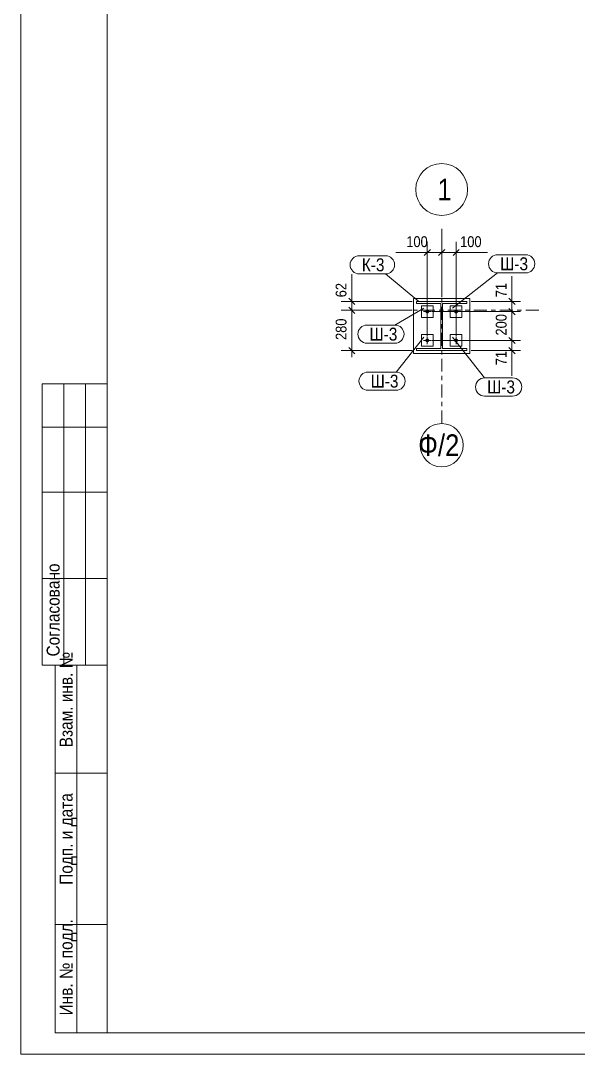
# Model space of a CAD drawing. Header units: millimetres. Extents: x -74 to 1115, y -586 to 256.
# Drawn here: x -74.1 to 54.9, y -585.5 to -346.4 of the extents above; entities that cross this region are included whole.
import ezdxf

# ---------------------------------------------------------------- set-up
doc = ezdxf.new("R2010")
doc.units = ezdxf.units.MM
doc.linetypes.add('XKITLINE00', pattern=[0])
doc.linetypes.add('XKITLINE03', pattern=[6, 3, -1, 1, -1])
for name, color, linetype, lineweight in [('Bolt', 7, 'Continuous', 0), ('DrawingSheet', 5, 'Continuous', 0), ('OtherObjectType', 1, 'Continuous', 0), ('Part', 2, 'Continuous', 0), ('PartMark', 3, 'Continuous', 0), ('S-GRID', 1, 'Continuous', 0), ('Z-DIMENSIONS', 1, 'Continuous', 0)]:
    doc.layers.add(name, color=color, linetype=linetype, lineweight=lineweight)
doc.styles.add('GOST type A', font='ARIAL.TTF')

msp = doc.modelspace()

# ---------------------------------------------------------------- hatches: boundary and pattern name
at = {"layer": 'Bolt'}
for points in [[(19.93, -414.14), (19.91, -414.14), (19.88, -414.14), (19.86, -414.13), (19.84, -414.13), (19.82, -414.12), (19.8, -414.12), (19.78, -414.11), (19.76, -414.1), (19.74, -414.09), (19.73, -414.08), (19.71, -414.07), (19.69, -414.06), (19.67, -414.04), (19.66, -414.03), (19.64, -414.02), (19.63, -414), (19.61, -413.98), (19.6, -413.97), (19.59, -413.95), (19.58, -413.93), (19.57, -413.91), (19.56, -413.89), (19.55, -413.87), (19.54, -413.86), (19.53, -413.83), (19.53, -413.81), (19.52, -413.79), (19.52, -413.77), (19.52, -413.75), (19.52, -413.73), (19.51, -413.71), (19.52, -413.69), (19.52, -413.67), (19.52, -413.65), (19.52, -413.62), (19.53, -413.6), (19.53, -413.58), (19.54, -413.56), (19.55, -413.54), (19.56, -413.52), (19.57, -413.5), (19.58, -413.49), (19.59, -413.47), (19.6, -413.45), (19.61, -413.43), (19.63, -413.42), (19.64, -413.4), (19.66, -413.39), (19.67, -413.37), (19.69, -413.36), (19.71, -413.35), (19.73, -413.34), (19.74, -413.33), (19.76, -413.32), (19.78, -413.31), (19.8, -413.3), (19.82, -413.29), (19.84, -413.29), (19.86, -413.28), (19.88, -413.28), (19.91, -413.28), (19.93, -413.28), (19.95, -413.28), (19.97, -413.28), (19.99, -413.28), (20.01, -413.28), (20.03, -413.28), (20.05, -413.29), (20.07, -413.29), (20.09, -413.3), (20.11, -413.31), (20.13, -413.32), (20.15, -413.33), (20.17, -413.34), (20.19, -413.35), (20.21, -413.36), (20.22, -413.37), (20.24, -413.39), (20.25, -413.4), (20.27, -413.42), (20.28, -413.43), (20.3, -413.45), (20.31, -413.47), (20.32, -413.49), (20.33, -413.5), (20.34, -413.52), (20.35, -413.54), (20.36, -413.56), (20.36, -413.58), (20.37, -413.6), (20.37, -413.62), (20.38, -413.65), (20.38, -413.67), (20.38, -413.69), (20.38, -413.71), (20.38, -413.73), (20.38, -413.75), (20.38, -413.77), (20.37, -413.79), (20.37, -413.81), (20.36, -413.83), (20.36, -413.86), (20.35, -413.87), (20.34, -413.89), (20.33, -413.91), (20.32, -413.93), (20.31, -413.95), (20.3, -413.97), (20.28, -413.98), (20.27, -414), (20.25, -414.02), (20.24, -414.03), (20.22, -414.04), (20.21, -414.06), (20.19, -414.07), (20.17, -414.08), (20.15, -414.09), (20.13, -414.1), (20.11, -414.11), (20.09, -414.12), (20.07, -414.12), (20.05, -414.13), (20.03, -414.13), (20.01, -414.14), (19.99, -414.14), (19.97, -414.14), (19.95, -414.14)], [(26.59, -414.14), (26.57, -414.14), (26.55, -414.14), (26.53, -414.13), (26.51, -414.13), (26.49, -414.12), (26.47, -414.12), (26.45, -414.11), (26.43, -414.1), (26.41, -414.09), (26.39, -414.08), (26.37, -414.07), (26.36, -414.06), (26.34, -414.04), (26.32, -414.03), (26.31, -414.02), (26.29, -414), (26.28, -413.98), (26.27, -413.97), (26.25, -413.95), (26.24, -413.93), (26.23, -413.91), (26.22, -413.89), (26.21, -413.87), (26.21, -413.86), (26.2, -413.83), (26.19, -413.81), (26.19, -413.79), (26.19, -413.77), (26.18, -413.75), (26.18, -413.73), (26.18, -413.71), (26.18, -413.69), (26.18, -413.67), (26.19, -413.65), (26.19, -413.62), (26.19, -413.6), (26.2, -413.58), (26.21, -413.56), (26.21, -413.54), (26.22, -413.52), (26.23, -413.5), (26.24, -413.49), (26.25, -413.47), (26.27, -413.45), (26.28, -413.43), (26.29, -413.42), (26.31, -413.4), (26.32, -413.39), (26.34, -413.37), (26.36, -413.36), (26.37, -413.35), (26.39, -413.34), (26.41, -413.33), (26.43, -413.32), (26.45, -413.31), (26.47, -413.3), (26.49, -413.29), (26.51, -413.29), (26.53, -413.28), (26.55, -413.28), (26.57, -413.28), (26.59, -413.28), (26.62, -413.28), (26.64, -413.28), (26.66, -413.28), (26.68, -413.28), (26.7, -413.28), (26.72, -413.29), (26.74, -413.29), (26.76, -413.3), (26.78, -413.31), (26.8, -413.32), (26.82, -413.33), (26.84, -413.34), (26.86, -413.35), (26.87, -413.36), (26.89, -413.37), (26.91, -413.39), (26.92, -413.4), (26.94, -413.42), (26.95, -413.43), (26.96, -413.45), (26.98, -413.47), (26.99, -413.49), (27, -413.5), (27.01, -413.52), (27.02, -413.54), (27.02, -413.56), (27.03, -413.58), (27.04, -413.6), (27.04, -413.62), (27.04, -413.65), (27.05, -413.67), (27.05, -413.69), (27.05, -413.71), (27.05, -413.73), (27.05, -413.75), (27.04, -413.77), (27.04, -413.79), (27.04, -413.81), (27.03, -413.83), (27.02, -413.86), (27.02, -413.87), (27.01, -413.89), (27, -413.91), (26.99, -413.93), (26.98, -413.95), (26.96, -413.97), (26.95, -413.98), (26.94, -414), (26.92, -414.02), (26.91, -414.03), (26.89, -414.04), (26.87, -414.06), (26.86, -414.07), (26.84, -414.08), (26.82, -414.09), (26.8, -414.1), (26.78, -414.11), (26.76, -414.12), (26.74, -414.12), (26.72, -414.13), (26.7, -414.13), (26.68, -414.14), (26.66, -414.14), (26.64, -414.14), (26.62, -414.14)], [(19.93, -420.81), (19.91, -420.81), (19.88, -420.8), (19.86, -420.8), (19.84, -420.8), (19.82, -420.79), (19.8, -420.78), (19.78, -420.78), (19.76, -420.77), (19.74, -420.76), (19.73, -420.75), (19.71, -420.74), (19.69, -420.72), (19.67, -420.71), (19.66, -420.7), (19.64, -420.68), (19.63, -420.67), (19.61, -420.65), (19.6, -420.63), (19.59, -420.62), (19.58, -420.6), (19.57, -420.58), (19.56, -420.56), (19.55, -420.54), (19.54, -420.52), (19.53, -420.5), (19.53, -420.48), (19.52, -420.46), (19.52, -420.44), (19.52, -420.42), (19.52, -420.4), (19.51, -420.38), (19.52, -420.35), (19.52, -420.33), (19.52, -420.31), (19.52, -420.29), (19.53, -420.27), (19.53, -420.25), (19.54, -420.23), (19.55, -420.21), (19.56, -420.19), (19.57, -420.17), (19.58, -420.15), (19.59, -420.13), (19.6, -420.12), (19.61, -420.1), (19.63, -420.08), (19.64, -420.07), (19.66, -420.05), (19.67, -420.04), (19.69, -420.03), (19.71, -420.02), (19.73, -420), (19.74, -419.99), (19.76, -419.98), (19.78, -419.98), (19.8, -419.97), (19.82, -419.96), (19.84, -419.96), (19.86, -419.95), (19.88, -419.95), (19.91, -419.94), (19.93, -419.94), (19.95, -419.94), (19.97, -419.94), (19.99, -419.94), (20.01, -419.95), (20.03, -419.95), (20.05, -419.96), (20.07, -419.96), (20.09, -419.97), (20.11, -419.98), (20.13, -419.98), (20.15, -419.99), (20.17, -420), (20.19, -420.02), (20.21, -420.03), (20.22, -420.04), (20.24, -420.05), (20.25, -420.07), (20.27, -420.08), (20.28, -420.1), (20.3, -420.12), (20.31, -420.13), (20.32, -420.15), (20.33, -420.17), (20.34, -420.19), (20.35, -420.21), (20.36, -420.23), (20.36, -420.25), (20.37, -420.27), (20.37, -420.29), (20.38, -420.31), (20.38, -420.33), (20.38, -420.35), (20.38, -420.38), (20.38, -420.4), (20.38, -420.42), (20.38, -420.44), (20.37, -420.46), (20.37, -420.48), (20.36, -420.5), (20.36, -420.52), (20.35, -420.54), (20.34, -420.56), (20.33, -420.58), (20.32, -420.6), (20.31, -420.62), (20.3, -420.63), (20.28, -420.65), (20.27, -420.67), (20.25, -420.68), (20.24, -420.7), (20.22, -420.71), (20.21, -420.72), (20.19, -420.74), (20.17, -420.75), (20.15, -420.76), (20.13, -420.77), (20.11, -420.78), (20.09, -420.78), (20.07, -420.79), (20.05, -420.8), (20.03, -420.8), (20.01, -420.8), (19.99, -420.81), (19.97, -420.81), (19.95, -420.81)], [(26.59, -420.81), (26.57, -420.81), (26.55, -420.8), (26.53, -420.8), (26.51, -420.8), (26.49, -420.79), (26.47, -420.78), (26.45, -420.78), (26.43, -420.77), (26.41, -420.76), (26.39, -420.75), (26.37, -420.74), (26.36, -420.72), (26.34, -420.71), (26.32, -420.7), (26.31, -420.68), (26.29, -420.67), (26.28, -420.65), (26.27, -420.63), (26.25, -420.62), (26.24, -420.6), (26.23, -420.58), (26.22, -420.56), (26.21, -420.54), (26.21, -420.52), (26.2, -420.5), (26.19, -420.48), (26.19, -420.46), (26.19, -420.44), (26.18, -420.42), (26.18, -420.4), (26.18, -420.38), (26.18, -420.35), (26.18, -420.33), (26.19, -420.31), (26.19, -420.29), (26.19, -420.27), (26.2, -420.25), (26.21, -420.23), (26.21, -420.21), (26.22, -420.19), (26.23, -420.17), (26.24, -420.15), (26.25, -420.13), (26.27, -420.12), (26.28, -420.1), (26.29, -420.08), (26.31, -420.07), (26.32, -420.05), (26.34, -420.04), (26.36, -420.03), (26.37, -420.02), (26.39, -420), (26.41, -419.99), (26.43, -419.98), (26.45, -419.98), (26.47, -419.97), (26.49, -419.96), (26.51, -419.96), (26.53, -419.95), (26.55, -419.95), (26.57, -419.94), (26.59, -419.94), (26.62, -419.94), (26.64, -419.94), (26.66, -419.94), (26.68, -419.95), (26.7, -419.95), (26.72, -419.96), (26.74, -419.96), (26.76, -419.97), (26.78, -419.98), (26.8, -419.98), (26.82, -419.99), (26.84, -420), (26.86, -420.02), (26.87, -420.03), (26.89, -420.04), (26.91, -420.05), (26.92, -420.07), (26.94, -420.08), (26.95, -420.1), (26.96, -420.12), (26.98, -420.13), (26.99, -420.15), (27, -420.17), (27.01, -420.19), (27.02, -420.21), (27.02, -420.23), (27.03, -420.25), (27.04, -420.27), (27.04, -420.29), (27.04, -420.31), (27.05, -420.33), (27.05, -420.35), (27.05, -420.38), (27.05, -420.4), (27.05, -420.42), (27.04, -420.44), (27.04, -420.46), (27.04, -420.48), (27.03, -420.5), (27.02, -420.52), (27.02, -420.54), (27.01, -420.56), (27, -420.58), (26.99, -420.6), (26.98, -420.62), (26.96, -420.63), (26.95, -420.65), (26.94, -420.67), (26.92, -420.68), (26.91, -420.7), (26.89, -420.71), (26.87, -420.72), (26.86, -420.74), (26.84, -420.75), (26.82, -420.76), (26.8, -420.77), (26.78, -420.78), (26.76, -420.78), (26.74, -420.79), (26.72, -420.8), (26.7, -420.8), (26.68, -420.8), (26.66, -420.81), (26.64, -420.81), (26.62, -420.81)]]:
    msp.add_hatch(color=256, dxfattribs=at).paths.add_polyline_path(points, flags=17)

# ---------------------------------------------------------------- linework, layer by layer
at = {"layer": 'Bolt', "linetype": 'XKITLINE00', "lineweight": 0}
for p, q in [((19.95, -412.84), (19.95, -414.58)), ((26.62, -412.84), (26.62, -414.58)), ((20.81, -413.71), (19.08, -413.71)), ((27.48, -413.71), (25.75, -413.71)), ((20.81, -420.38), (19.08, -420.38)), ((19.95, -419.51), (19.95, -421.24)), ((27.48, -420.38), (25.75, -420.38)), ((26.62, -419.51), (26.62, -421.24))]:
    msp.add_line(p, q, dxfattribs=at)
at = {"layer": 'DrawingSheet', "linetype": 'XKITLINE00', "lineweight": 0}
for p, q in [((-74.05, 255.55), (-74.05, -585.45)), ((-54.05, 250.55), (-54.05, -580.45)), ((-54.05, -580.45), (1109.95, -580.45)), ((-74.05, -585.45), (1114.95, -585.45))]:
    msp.add_line(p, q, dxfattribs=at)
at = {"layer": 'OtherObjectType', "linetype": 'XKITLINE00', "lineweight": 0}
for p, q in [((29.28, -385.48), (29.28, -385.48)), ((-69.05, -495.45), (-69.05, -430.45)), ((-69.05, -430.45), (-54.05, -430.45)), ((-64.05, -495.45), (-64.05, -430.45)), ((-59.05, -495.45), (-59.05, -430.45)), ((-54.05, -430.45), (-54.05, -580.45)), ((-69.05, -440.45), (-54.05, -440.45)), ((-69.05, -455.45), (-54.05, -455.45)), ((-69.05, -475.45), (-54.05, -475.45)), ((-69.05, -495.45), (-54.05, -495.45)), ((-66.05, -495.45), (-66.05, -580.45)), ((-61.05, -495.45), (-61.05, -580.45)), ((-66.05, -520.45), (-54.05, -520.45)), ((-66.05, -555.45), (-54.05, -555.45)), ((-66.05, -580.45), (-54.05, -580.45))]:
    msp.add_line(p, q, dxfattribs=at)
msp.add_circle((23.28, -385.48), 6, dxfattribs=at)
at = {"layer": 'Part', "linetype": 'XKITLINE00', "lineweight": 0}
for p, q in [((16.78, -410.71), (29.78, -410.71)), ((16.78, -423.38), (16.78, -410.71)), ((29.78, -410.71), (29.78, -423.38)), ((17.48, -411.84), (17.48, -411.34)), ((17.48, -411.34), (29.08, -411.34)), ((23.12, -411.84), (17.48, -411.84)), ((18.61, -415.04), (18.61, -412.38)), ((18.61, -412.38), (21.28, -412.38)), ((21.28, -412.38), (21.28, -415.04)), ((23.12, -422.24), (23.12, -411.84)), ((29.08, -411.84), (23.45, -411.84)), ((23.45, -411.84), (23.45, -422.24)), ((25.28, -415.04), (25.28, -412.38)), ((25.28, -412.38), (27.95, -412.38)), ((27.95, -412.38), (27.95, -415.04)), ((29.08, -411.34), (29.08, -411.84)), ((21.28, -415.04), (18.61, -415.04)), ((27.95, -415.04), (25.28, -415.04)), ((18.61, -421.71), (18.61, -419.04)), ((18.61, -419.04), (21.28, -419.04)), ((21.28, -419.04), (21.28, -421.71)), ((25.28, -421.71), (25.28, -419.04)), ((25.28, -419.04), (27.95, -419.04)), ((27.95, -419.04), (27.95, -421.71)), ((17.48, -422.74), (17.48, -422.24)), ((17.48, -422.24), (23.12, -422.24)), ((29.08, -422.74), (17.48, -422.74)), ((21.28, -421.71), (18.61, -421.71)), ((23.45, -422.24), (29.08, -422.24)), ((27.95, -421.71), (25.28, -421.71)), ((29.08, -422.24), (29.08, -422.74)), ((29.78, -423.38), (16.78, -423.38))]:
    msp.add_line(p, q, dxfattribs=at)
at = {"layer": 'PartMark', "linetype": 'XKITLINE00', "lineweight": 0}
for p, q in [((4.22, -400.79), (10.31, -400.79)), ((36.22, -400.56), (42.7, -400.56)), ((4.22, -404.99), (10.31, -404.99)), ((17.97, -411.34), (10.31, -404.99)), ((25.82, -412.92), (36.22, -404.76)), ((36.22, -404.76), (42.7, -404.76)), ((19.16, -412.92), (12.48, -416.82)), ((6, -416.82), (12.48, -416.82)), ((19.16, -419.59), (12.74, -427.69)), ((25.82, -419.59), (33.2, -429.04)), ((6, -421.02), (12.48, -421.02)), ((6.26, -427.69), (12.74, -427.69)), ((33.2, -429.04), (39.69, -429.04)), ((6.26, -431.89), (12.74, -431.89)), ((33.2, -433.24), (39.69, -433.24))]:
    msp.add_line(p, q, dxfattribs=at)
for centre, start, end in [((4.22, -402.89), 90, 270), ((10.31, -402.89), 270, 90), ((36.22, -402.66), 90, 270), ((42.7, -402.66), 270, 90), ((6, -418.92), 90, 270), ((12.48, -418.92), 270, 90), ((6.26, -429.79), 90, 270), ((12.74, -429.79), 270, 90), ((33.2, -431.14), 90, 270), ((39.69, -431.14), 270, 90)]:
    msp.add_arc(centre, 2.1, start, end, dxfattribs=at)
at = {"layer": 'S-GRID', "linetype": 'XKITLINE03', "lineweight": 0}
for p, q in [((23.28, -439.6), (23.28, -394.48)), ((0.72, -413.41), (45.84, -413.41))]:
    msp.add_line(p, q, dxfattribs=at)
at = {"layer": 'S-GRID', "linetype": 'XKITLINE00', "lineweight": 0}
msp.add_circle((23.28, -444.6), 5, dxfattribs=at)
at = {"layer": 'Z-DIMENSIONS', "linetype": 'XKITLINE00', "lineweight": 0}
for p, q in [((19.95, -419.38), (19.95, -397.54)), ((23.28, -410.34), (23.28, -397.54)), ((23.28, -410.34), (23.28, -397.54)), ((26.62, -419.38), (26.62, -397.54)), ((19.95, -400.04), (12.67, -400.04)), ((19.95, -400.04), (14.17, -400.04)), ((20.66, -399.34), (19.24, -400.75)), ((19.95, -400.04), (23.28, -400.04)), ((23.28, -400.04), (21.78, -400.04)), ((23.99, -399.34), (22.57, -400.75)), ((23.99, -399.34), (22.57, -400.75)), ((23.28, -400.04), (24.78, -400.04)), ((23.28, -400.04), (26.62, -400.04)), ((27.32, -399.34), (25.91, -400.75)), ((26.62, -400.04), (32.4, -400.04)), ((26.62, -400.04), (33.9, -400.04)), ((2.52, -411.34), (2.52, -405.04)), ((39.54, -411.34), (39.54, -405.52)), ((2.52, -411.34), (2.52, -406.54)), ((39.54, -411.34), (39.54, -407.02)), ((1.81, -410.64), (3.22, -412.05)), ((38.83, -410.64), (40.25, -412.05)), ((16.48, -411.34), (0.02, -411.34)), ((16.48, -413.41), (0.02, -413.41)), ((16.48, -413.41), (0.02, -413.41)), ((1.81, -412.7), (3.22, -414.12)), ((1.81, -412.7), (3.22, -414.12)), ((2.52, -413.41), (2.52, -411.34)), ((2.52, -413.41), (2.52, -411.91)), ((2.52, -422.74), (2.52, -413.41)), ((2.52, -413.41), (2.52, -414.91)), ((30.08, -411.34), (41.54, -411.34)), ((38.83, -413), (40.25, -414.42)), ((38.83, -413), (40.25, -414.42)), ((39.54, -413.71), (39.54, -411.34)), ((39.54, -413.71), (39.54, -412.21)), ((20.95, -413.71), (41.54, -413.71)), ((20.95, -413.71), (41.54, -413.71)), ((39.54, -420.38), (39.54, -413.71)), ((39.54, -413.71), (39.54, -415.21)), ((20.95, -420.38), (41.54, -420.38)), ((20.95, -420.38), (41.54, -420.38)), ((38.83, -419.67), (40.25, -421.08)), ((38.83, -419.67), (40.25, -421.08)), ((39.54, -420.38), (39.54, -418.88)), ((39.54, -422.74), (39.54, -420.38)), ((39.54, -420.38), (39.54, -421.88)), ((16.48, -422.74), (0.02, -422.74)), ((1.81, -422.04), (3.22, -423.45)), ((2.52, -422.74), (2.52, -424.24)), ((30.08, -422.74), (41.54, -422.74)), ((38.83, -422.04), (40.25, -423.45)), ((39.54, -422.74), (39.54, -427.06)), ((39.54, -422.74), (39.54, -428.56))]:
    msp.add_line(p, q, dxfattribs=at)
at = {"layer": 'Z-DIMENSIONS'}
for p in [(19.95, -400.04), (23.28, -400.04), (23.28, -400.04), (26.62, -400.04), (2.52, -411.34), (2.52, -413.41), (2.52, -413.41), (39.54, -411.34), (39.54, -413.71), (39.54, -413.71), (39.54, -420.38), (39.54, -420.38), (2.52, -422.74), (39.54, -422.74)]:
    msp.add_point(p, dxfattribs=at)

# ---------------------------------------------------------------- texts
at = {"layer": 'OtherObjectType', "style": 'GOST type A', "width": 0.85}
msp.add_text('1', height=5, dxfattribs=at).set_placement((22.3, -387.98))
for s, p in [('Согласовано', (-65.05, -493.45)), ('Взам. инв. №', (-62.05, -514.45)), ('Подп. и дата', (-62.05, -546.25)), ('Инв. № подл.', (-62.05, -576.45))]:
    msp.add_text(s, height=3, rotation=90, dxfattribs=at).set_placement(p)
at = {"layer": 'PartMark', "style": 'GOST type A', "width": 0.85}
for s, p in [('К-3', (4.82, -404.39)), ('Ш-3', (36.82, -404.16)), ('Ш-3', (6.6, -420.42)), ('Ш-3', (6.86, -431.29)), ('Ш-3', (33.8, -432.64))]:
    msp.add_text(s, height=3, dxfattribs=at).set_placement(p)
at = {"layer": 'S-GRID', "style": 'GOST type A', "width": 0.85}
msp.add_text('Ф/2', height=5, dxfattribs=at).set_placement((17.91, -447.1))
at = {"layer": 'Z-DIMENSIONS', "style": 'GOST type A', "width": 0.85}
for p in [(15.1, -398.79), (27.55, -398.79)]:
    msp.add_text('100', height=2.5, dxfattribs=at).set_placement(p)
for s, p in [('62', (1.27, -410.4)), ('71', (38.29, -410.4)), ('280', (1.27, -420.27)), ('200', (38.29, -419.24)), ('71', (38.29, -426.12))]:
    msp.add_text(s, height=2.5, rotation=90.0002, dxfattribs=at).set_placement(p)

doc.saveas('drawing.dxf')
